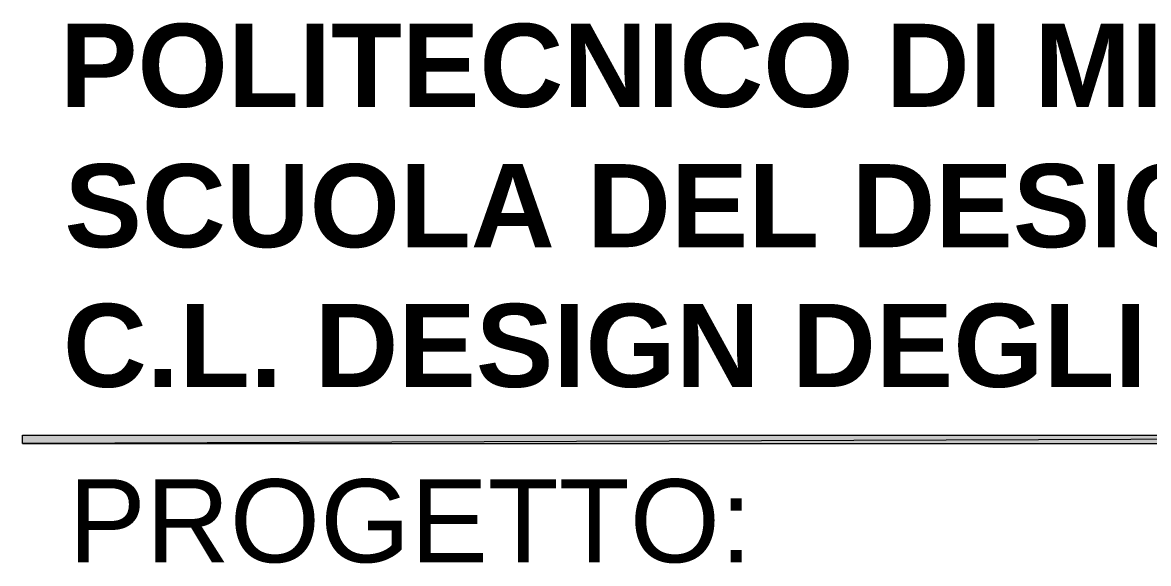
# Model space of a CAD drawing. Header units: centimetres. Extents: x -2268 to 4168, y -1681 to 1458.
# Drawn here: x 632.68 to 644.87, y 20.13 to 25.99 of the extents above; entities that cross this region are included whole.
import ezdxf

# ---------------------------------------------------------------- set-up
doc = ezdxf.new("R2010")
doc.units = ezdxf.units.CM
for name, color, linetype, lineweight in [('PDF _Geometria_Num_Penna__7', 7, 'Continuous', 18), ('PDF _Riempimenti solidi_Num_Penna__7', 7, 'Continuous', 18), ('PDF _Testo_Num_Penna__7', 7, 'Continuous', 18)]:
    doc.layers.add(name, color=color, linetype=linetype, lineweight=lineweight)
doc.styles.add('GENERATED_STYLE_1', font='Arial.ttf')
doc.styles.add('GENERATED_STYLE_2', font='Arial Bold.ttf')

msp = doc.modelspace()

# ---------------------------------------------------------------- hatches: boundary and pattern name
at = {"layer": 'PDF _Riempimenti solidi_Num_Penna__7', "linetype": 'Continuous', "lineweight": 18}
for points in [[(632.6792, 21.5225), (632.6792, 21.4326), (657.678, 21.5225)], [(632.6792, 21.4326), (657.678, 21.4326), (657.678, 21.5225)]]:
    msp.add_hatch(color=7, dxfattribs=at).paths.add_polyline_path(points)

# ---------------------------------------------------------------- linework, layer by layer
at = {"layer": 'PDF _Geometria_Num_Penna__7', "color": 7, "linetype": 'Continuous', "lineweight": 18, "flags": 128}
for points in [[(657.6782, 21.4325), (657.6782, 21.5225), (632.6792, 21.4325)], [(657.6782, 21.5225), (632.6792, 21.4325), (632.6792, 21.5225)]]:
    msp.add_lwpolyline(points, close=True, dxfattribs=at)

# ---------------------------------------------------------------- texts
at = {"layer": 'PDF _Testo_Num_Penna__7', "color": 7, "linetype": 'Continuous', "lineweight": 18, "char_height": 0.900042, "attachment_point": 7}
for s, insert, style in [('\\A1;POLITECNICO DI MILANO', (633.0855, 25.0652), 'GENERATED_STYLE_2'), ('\\A1;SCUOLA DEL DESIGN', (633.1332, 23.5451), 'GENERATED_STYLE_2'), ('\\A1;C.L. DESIGN DEGLI INTERNI', (633.1169, 22.0313), 'GENERATED_STYLE_2'), ('\\A1;PROGETTO:', (633.1766, 20.1323), 'GENERATED_STYLE_1')]:
    msp.add_mtext(s, dxfattribs=dict(at, insert=insert, style=style))

doc.saveas('drawing.dxf')
